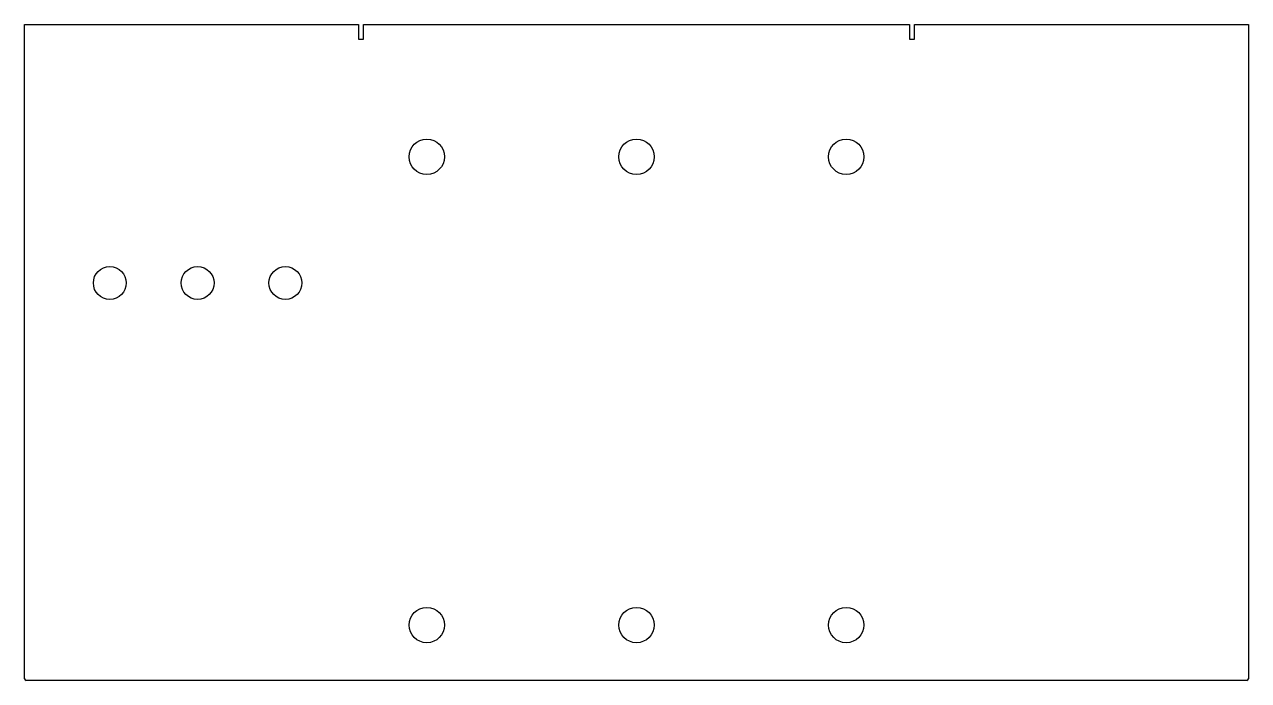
# Model space of a CAD drawing. Header units: inches. Extents: x -34 to 91, y 0 to 67.
import ezdxf

# ---------------------------------------------------------------- set-up
doc = ezdxf.new("R2010")
doc.units = ezdxf.units.IN
doc.header["$MEASUREMENT"] = 0

msp = doc.modelspace()

# ---------------------------------------------------------------- linework, layer by layer
at = {"color": 7, "linetype": 'Continuous', "lineweight": 25}
for p, q in [((-34.25, 0.1875), (-34.25, 67.25)), ((-34.25, 67.25), (0, 67.25)), ((0, 67.25), (0, 65.75)), ((0.5, 65.75), (0.5, 67.25)), ((0.5, 67.25), (56.5, 67.25)), ((56.5, 67.25), (56.5, 65.75)), ((57, 65.75), (57, 67.25)), ((57, 67.25), (91.25, 67.25)), ((91.25, 67.25), (91.25, 0.1875)), ((0, 65.75), (0.5, 65.75)), ((56.5, 65.75), (57, 65.75)), ((91.0625, 0), (-34.0625, 0))]:
    msp.add_line(p, q, dxfattribs=at)
for centre, radius in [((7, 53.6875), 1.8125), ((28.5, 53.6875), 1.8125), ((50, 53.6875), 1.8125), ((-25.5, 40.75), 1.6875), ((-16.5, 40.75), 1.6875), ((-7.5, 40.75), 1.6875), ((7, 5.6875), 1.8125), ((28.5, 5.6875), 1.8125), ((50, 5.6875), 1.8125)]:
    msp.add_circle(centre, radius, dxfattribs=at)
for centre, start, end in [((-34.0625, 0.1875), 180, 270), ((91.0625, 0.1875), 270, 360)]:
    msp.add_arc(centre, 0.1875, start, end, dxfattribs=at)

doc.saveas('drawing.dxf')
